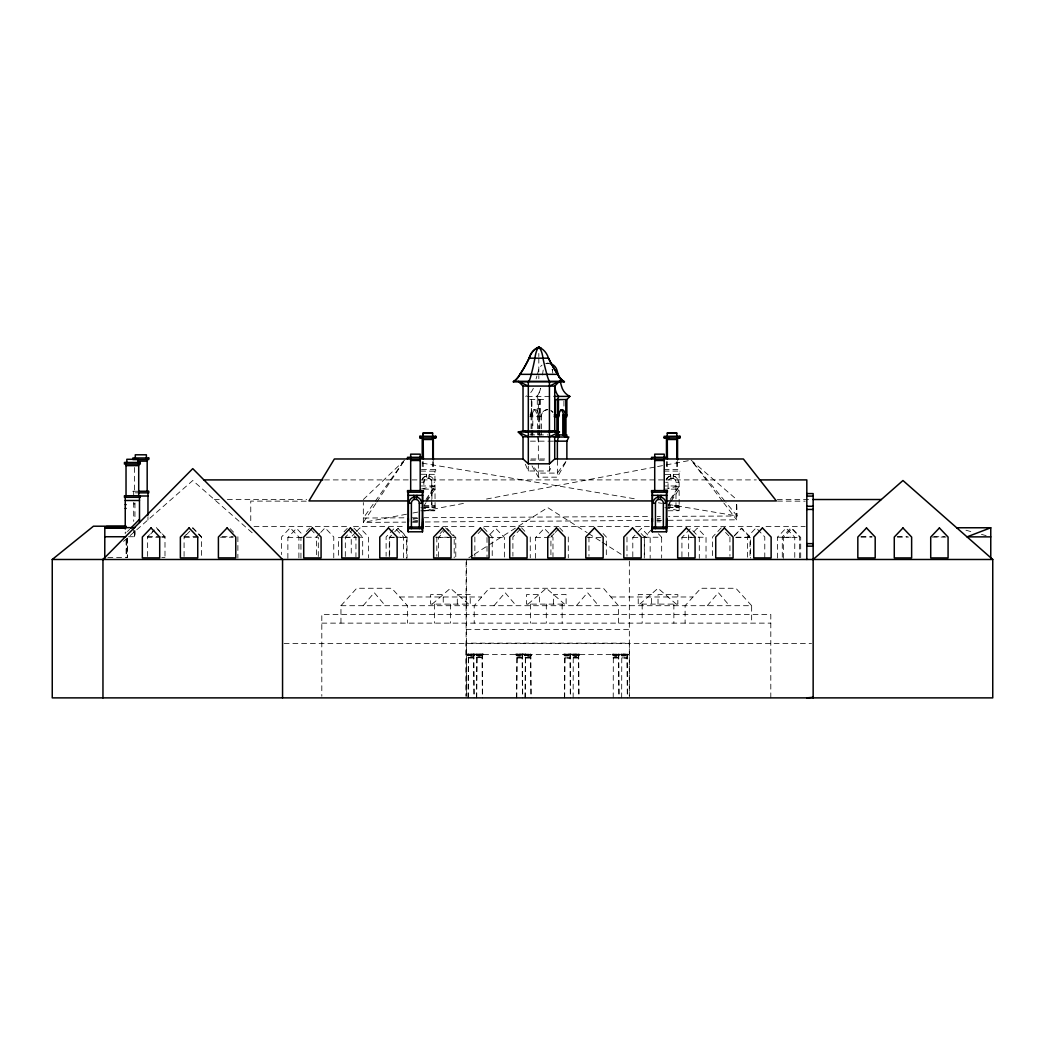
<?xml version="1.0" encoding="UTF-8"?>
<svg xmlns="http://www.w3.org/2000/svg" width="1045" height="1045" viewBox="0 0 1045 1045"><rect width="100%" height="100%" fill="white"/><g stroke="black" fill="none" stroke-linecap="round" stroke-linejoin="round"><path stroke-width="0.75" stroke-dasharray="5 3.75" d="M531.709 414.983L531.787 399.569L531.787 414.983M467.99 697.877L468.395 654.013M468.291 697.877L468.656 654.013M476.442 697.877L476.847 654.013M476.742 697.877L477.108 654.013M516.517 697.877L516.922 654.013M516.818 697.877L517.184 654.013M524.969 697.877L525.374 654.013M525.269 697.877L525.635 654.013M564.391 697.877L564.796 654.013M564.692 697.877L565.045 654.013M573.143 697.877L573.248 654.013M613.219 697.877L613.324 654.013M621.67 697.877L621.775 654.013M429.208 474.26L428.803 478.362L427.784 478.218A3.958 3.958 0 0 0 423.813 482.189L423.996 488.616M670.433 474.365L670.994 478.453L673.045 478.453L673.45 474.26M473.842 655.724C460.179 653.595 474.913 659.604 474.691 654.066M530.821 655.724C517.17 653.595 531.892 659.604 531.67 654.066M431.925 507.635L431.925 482.281A3.958 3.958 0 0 0 428.986 478.453L429.547 474.365M673.045 478.453L673.607 474.365M542.486 374.985L543.165 370.204A9.536 4.768 90 0 1 543.322 369.225A9.536 4.768 -90 0 0 543.191 370.204M531.774 654.405L524.394 654.405M579.635 654.405L572.137 653.922L573.209 655.724M619.724 654.405L612.344 654.405M628.176 654.405L620.678 653.922L620.795 654.954L628.176 654.954L628.071 654.066M570.256 658.154L564.391 657.788L570.439 658.01M627.235 658.154L621.383 657.788L627.431 658.01M473.855 655.855L474.691 654.523L467.507 654.523L468.369 655.92M482.346 655.829L483.143 654.523L475.958 654.523C476.768 657.044 483.482 657.527 483.143 654.066M522.395 655.855L523.218 654.523L516.047 654.523C518.856 658.99 528.744 653.752 516.909 655.92M530.847 655.855L531.67 654.523L524.499 654.523L525.348 655.894M570.23 655.92L571.092 654.523L563.908 654.523L564.77 655.92L570.387 655.777L564.666 655.711L563.908 654.066M578.708 655.855L579.544 654.523L572.36 654.523C573.169 657.044 579.857 657.527 579.544 654.066M618.823 655.829L619.62 654.523L612.448 654.523C613.258 657.044 619.933 657.514 619.62 654.066M627.248 655.855L628.071 654.523L620.9 654.523L621.762 655.92L627.379 655.777L621.644 655.711L620.9 654.066M628.071 654.954L627.222 655.724M536.085 378.891L536.908 375.991M537.326 374.541L538.554 370.204A9.536 9.536 0 0 1 541.989 365.175M476.807 657.579L482.32 657.605M516.883 657.579L522.578 657.645M573.209 657.579L578.891 657.645M618.901 655.724L613.193 655.711L612.448 654.066M525.374 464.32L528.313 470.995L549.435 470.995L551.786 465.652M532.009 465.848L538.345 477.173L557.364 477.173L566.077 461.59M426.203 501.143L434.916 485.977L420.652 489.138L435.099 489.138M668.852 503.912L671.23 499.771M672.026 498.387L679.145 485.977L664.894 485.977M424.218 505.388L425.994 502.684M426.896 501.326L434.916 489.138M668.46 505.388L670.237 502.684M671.125 501.326L679.145 489.138L664.894 489.138M425.994 499.445L434.916 485.977M670.237 499.445L679.145 485.977L668.055 488.433M375.873 503.468L363.333 522.409L405.721 522.121M376.775 502.109L403.644 461.524M403.605 461.498L363.333 518.033L405.773 517.797M565.92 461.472L557.364 473.098L538.345 473.098L533.59 466.645M363.151 605.708L374.241 592.633L385.331 605.708M494.011 605.708L505.101 592.633L516.204 605.708M576.409 605.708L587.512 592.633L598.602 605.708M707.282 605.708L718.372 592.633L729.462 605.708M340.957 623.134L340.957 605.708L356.711 588.27L391.77 588.27L407.511 605.708L407.511 623.134M147.632 556.462L147.632 536.738L154.137 529.906M154.137 530.377L147.632 537.208L160.251 537.208M184.077 556.462L184.077 536.738L186.245 534.452M287.871 558.357L287.871 537.496L296.558 528.391L301.979 534.086M306.368 531.539L309.62 528.117M319.652 533.551L316.4 536.973L316.4 556.227M320.737 532.414L325.073 527.856L333.76 536.973L333.76 557.834M344.001 531.8L347.267 528.391M345.32 556.528L345.32 537.234L352.91 529.253M355.6 532.414L351.251 536.973L351.251 556.227M356.685 531.278L359.937 527.856L368.624 536.973L368.624 557.834M389.289 556.763L389.289 537.496L394.03 532.676M394.71 531.8L398.367 528.117L407.054 537.234L407.054 558.095M440.089 533.551L444.425 528.992M438.417 556.763L438.417 537.496L444.922 530.664M478.114 533.551L482.463 528.992M490.262 534.086L495.696 528.391L504.369 537.496L504.369 558.357M520.488 528.992L512.899 536.973L512.899 556.227M535.602 558.357L535.602 537.496L544.288 528.391L552.975 537.496L552.975 556.763M554.177 533.551L550.924 536.973L550.924 556.227M555.261 532.414L558.526 528.992M632.8 556.763L632.8 537.496L637.136 532.937M638.221 531.8L641.486 528.391L650.16 537.496L650.16 558.357M644.295 558.095L644.295 537.234L652.968 528.117M681.928 556.763L681.928 537.496L690.601 528.391L699.288 537.496L699.288 558.357M694.089 531.539L697.342 528.117L706.028 537.234L706.028 558.095M721.246 527.856L712.559 536.973L712.559 557.834M734.805 535.223L741.31 528.391L749.996 537.496L749.996 558.357M734.112 536.098L741.715 528.117L750.401 537.234L750.401 558.095M777.402 558.095L777.402 537.234L786.088 528.117L794.762 537.234L794.762 558.095M783.345 558.357L783.345 537.496L792.032 528.391L800.705 537.496L800.705 558.357M127.438 531.552L129.632 529.332M363.333 499.523L404.546 460.179M123.584 541.336L192.763 480.517L254.64 534.935M432.212 604.115L450.434 588.27L468.656 604.115M528.078 604.115L546.3 588.27L564.535 604.115M639.801 604.115L658.023 588.27L676.246 604.115M468.826 557.756L472.915 555.156M474.273 554.294L547.724 507.583L587.172 532.663M476.716 655.711L482.398 655.711M468.082 657.671L474.038 657.645M476.533 657.671L482.568 657.671M525.073 657.671L531.03 657.645M522.435 658.063L516.687 658.01M578.76 658.063L573.013 658.01M406.518 514.218L363.333 522.409L363.333 502.58M412.919 513.004L417.713 512.089M424.113 510.874L465.691 502.985M486.474 499.04L655.986 466.854M657.592 466.553L689.569 460.479M675.984 507.635L675.984 482.189A3.958 3.958 0 0 0 672.026 478.218L670.994 478.453L670.59 474.26M522.369 655.724L523.218 654.066M570.243 655.724L571.315 653.922L563.817 654.405M578.695 655.724L573.222 655.92M473.973 658.023L468.16 658.01M530.951 658.023L525.139 658.01M420.835 510.809L435.099 510.705L434.916 471.086M668.055 510.783L679.145 510.705L679.145 471.086M412.239 522.069L418.771 522.03M425.289 521.977L650.251 520.423M656.769 520.384L661.655 520.345M668.186 520.305L736.647 519.822L736.647 502.658L737.117 515.995L668.565 516.374M412.305 517.771L417.203 517.745M423.734 517.706L650.604 516.465M657.135 516.426L660.401 516.413M527.294 396.395L552.505 396.395M529.906 399.569L547.044 399.569M530.416 416.694L530.416 414.983A6.531 3.239 -90 0 1 533.59 409.666L535.471 409.666A6.531 3.239 -90 0 1 538.645 414.983M529.906 414.983L532.819 414.983L532.819 428.79M533.59 409.666A6.531 3.239 -90 0 1 536.777 414.983L541.519 414.983A6.44 6.44 0 0 1 547.854 409.666M529.763 416.694L531.095 416.694M541.519 416.694L536.777 416.694L536.777 414.983M529.763 434.916L547.854 434.916M530.429 441.16L555.783 441.16M530.951 458.977L546.796 458.977M530.429 460.179L547.854 460.179M421.448 469.505L435.883 469.61L435.883 471.19L419.855 471.086M664.097 469.61L679.942 469.505L679.942 471.19M664.097 471.086L679.942 471.086M420.652 474.26L435.099 474.365M664.894 474.365L679.145 474.365M324.486 479.903L420.626 479.903M422.245 479.903L665.051 479.903M666.684 479.903L756.306 479.903M421.501 482.189L423.996 482.281A3.958 3.958 0 0 1 426.935 478.453L426.373 474.365L426.752 478.362L428.986 478.453M427.784 478.218A3.958 3.958 0 0 1 431.742 482.189L434.354 482.281M665.626 482.281L668.055 482.281M675.984 482.281L678.414 482.281A6.388 6.388 0 0 0 673.672 476.115L673.372 476.076M420.652 485.977L435.099 485.977M137.666 491.241L132.911 491.241L132.911 492.835L137.666 492.835M214.382 499.523L219.241 499.523M227.34 499.523L306.668 499.523M777.284 499.523L811.429 499.523M306.198 501.182L250.761 501.091L250.761 523.284M777.467 501.091L805.186 501.182M133.695 503.925L134.949 503.925M423.813 505.95L434.916 505.95M423.996 506.054L435.099 506.054M423.826 507.543L434.916 507.543M668.055 507.543L679.145 507.543M423.996 507.635L435.099 507.635M668.055 507.635L679.145 507.635M423.956 510.705L434.916 510.705M413.141 518.647L417.895 518.647M657.187 518.647L660.349 518.647M254.013 526.445L346.966 526.445M353.484 526.445L405.669 526.445M425.237 526.445L477.421 526.445M483.94 526.445L629.077 526.445M635.595 526.445L650.277 526.445M668.212 526.445L759.532 526.445M766.05 526.445L805.186 526.445M126.158 532.192L125.243 532.192L125.243 533.773M128.535 536.738L134.988 536.738L134.988 530.664M147.632 536.738L160.251 536.738M161.831 536.738L164.992 536.738L164.992 558.069M184.077 536.738L198.289 536.738M222.102 536.738L233.153 536.738M860.975 536.738L872.026 536.738M897.159 536.738L907.295 536.738M933.877 536.738L944.928 536.738M860.975 537.065L872.026 537.065M897.433 537.065L908.484 537.065M932.297 537.065L946.509 537.065M161.831 537.208L164.992 537.208L156.306 528.091M198.289 537.208L184.077 537.208L192.763 528.091L201.437 537.208M220.521 537.208L233.153 537.208M345.32 537.234L356.371 537.234M357.939 537.234L362.68 537.234L362.68 558.095M394.422 537.234L389.68 537.234L389.68 556.528M396.003 537.234L407.054 537.234M435.634 537.234L448.266 537.234M644.295 537.234L661.655 537.234L661.655 558.095M688.655 537.234L691.816 537.234M698.125 537.234L706.028 537.234M736.189 537.234L750.401 537.234M777.402 537.234L794.762 537.234M287.871 537.496L305.231 537.496M343.322 537.496L338.58 537.496L338.58 558.357M344.889 537.496L355.94 537.496L355.94 556.763M389.289 537.496L394.03 537.496M400.339 537.496L406.649 537.496L406.649 558.357M438.417 537.496L451.048 537.496M452.616 537.496L455.777 537.496L455.777 558.357M488.59 537.496L504.369 537.496M535.602 537.496L552.975 537.496M587.355 537.496L601.567 537.496M632.8 537.496L650.16 537.496M681.928 537.496L696.127 537.496M735.784 537.496L749.996 537.496M783.345 537.496L800.705 537.496M107.857 557.599L127.333 557.599L127.333 538.345M161.831 557.599L164.992 557.599M399.647 596.982L481.68 596.982M610.933 596.982L692.966 596.982M340.957 605.708L751.655 605.708L751.655 623.134M321.808 623.134L770.805 623.134M466.109 629.521L629.338 629.521M284.122 643.472L811.521 643.472M467.285 654.157L474.913 654.157M475.736 654.157L483.365 654.157M515.825 654.157L523.441 654.157M524.276 654.157L531.892 654.157M563.686 654.157L571.315 654.157M572.137 654.157L579.766 654.157M612.226 654.157L619.842 654.157M620.678 654.157L628.293 654.157M466.109 654.379L629.338 654.457M467.507 654.066L467.507 654.954L474.796 654.954L474.913 653.922L467.415 654.405M475.867 654.954L483.247 654.954L483.365 653.922L475.867 654.405M516.047 654.066L516.047 654.954L523.323 654.954L523.441 653.922L515.943 654.405M524.499 654.066L524.499 654.954L531.774 654.954M563.817 654.954L571.184 654.954L571.092 654.066M579.635 654.954L572.268 654.954L572.36 654.066M612.344 654.954L619.724 654.954M613.088 657.645L619.045 657.671M613.167 658.023L618.98 658.01M657.187 521.847L660.349 521.86M413.141 521.847L417.895 521.873M525.348 655.724L524.499 654.954M516.896 655.724L516.047 654.954M468.356 655.724L467.507 654.954M422.219 463.144L635.896 499.001M658.389 502.776L661.603 503.324M668.029 504.395L737.117 515.995L725.883 502.345M476.729 655.829L475.958 654.066M664.894 507.635L679.145 510.705M420.835 507.635L435.099 510.705M657.187 519.731L660.349 520.462M413.141 519.731L417.895 520.815M965.972 530.246L973.718 532.323M981.464 534.387L986.114 535.628M588.531 533.538L600.77 541.323M602.129 542.185L621.174 554.294M691.163 460.179L735.419 498.465M725.583 532.414L728.835 535.824M658.402 533.812L661.655 537.234M641.094 533.551L644.36 536.973L644.36 557.834M603.069 533.551L606.322 536.973L606.322 557.834M559.611 527.856L562.863 531.278M521.573 527.856L524.825 531.278M483.548 527.856L492.221 536.973L492.221 557.834M447.09 528.391L455.777 537.496M445.51 527.856L448.762 531.278M449.859 532.414L454.196 536.973L454.196 557.834M397.975 528.391L406.649 537.496M353.994 528.117L357.259 531.539M358.344 532.676L362.68 537.234M348.351 529.528L355.94 537.496M310.718 529.253L315.054 533.812M230.292 528.757L233.544 532.179M192.763 527.62L201.437 536.738L201.437 558.069M156.306 527.62L164.992 536.738M751.655 605.708L735.902 588.27L700.842 588.27L685.102 605.708L685.102 623.134M724.864 501.104L692.195 461.42L722.813 501.678M723.793 502.972L736.647 519.822M536.725 396.395A15.375 7.694 90 0 0 540.552 388.309A15.375 7.694 -90 0 1 536.725 396.395L538.345 399.569L538.345 416.694M537.47 437.006L538.345 441.16M552.335 370.204A9.536 4.768 90 0 0 552.178 369.225A9.536 4.768 -90 0 1 552.374 370.204L553.053 374.985M627.196 654.013L627.601 697.877M618.745 654.013L619.149 697.877M578.669 654.013L579.074 697.877M570.217 654.013L570.622 697.877M530.795 654.013L531.2 697.877M522.343 654.013L522.748 697.877M482.267 654.013L482.672 697.877M473.816 654.013L474.221 697.877M626.935 654.013L627.3 697.877M618.483 654.013L618.849 697.877M578.408 654.013L578.773 697.877M569.956 654.013L570.322 697.877M530.533 654.013L530.899 697.877M522.082 654.013L522.448 697.877M482.006 654.013L482.372 697.877M473.555 654.013L473.921 697.877M799.647 557.834L799.647 536.973L790.974 527.856L782.287 536.973L782.287 557.834M770.805 697.877L770.805 614.421L321.808 614.421L321.808 696.27M764.783 557.834L764.783 536.973L756.11 527.856L747.423 536.973L747.423 557.834M729.932 536.973L729.932 556.227M688.655 534.909L688.655 556.489M677.565 461.59L677.565 469.505M676.768 461.681L676.768 469.61M673.868 604.115L673.868 623.134M668.055 488.616L668.055 482.189A3.958 3.958 0 0 1 672.026 478.218M667.272 461.681L667.272 469.61M666.475 461.59L666.475 469.505M658.023 604.115L658.023 594.605L677.839 594.605L677.839 604.115L638.221 604.115L638.221 594.605L651.492 594.605L651.492 604.115M642.179 604.115L642.179 623.134M629.338 561.113L629.338 696.244L629.338 643.158L466.109 643.158L466.109 696.27L466.109 561.113M626.987 536.973L626.987 556.227M618.405 623.134L618.405 605.708L603.448 588.27L489.164 588.27L474.208 605.708L474.208 623.134M588.962 536.973L588.962 556.227M568.284 536.973L568.284 557.834M563.921 401.11L563.921 407.276M562.158 604.115L562.158 623.134M557.364 460.322L557.364 477.173M553.432 604.115L553.432 594.605L566.116 594.605L566.116 604.115L526.497 604.115L526.497 594.605L539.507 594.605L539.507 604.115M549.435 466.109L549.435 470.995M546.3 604.115L546.3 623.134M541.519 428.842L541.519 414.983A6.139 6.139 0 0 1 547.593 409.666M541.519 430.318L541.519 434.916M540.513 399.569L540.513 414.983M539.938 414.983L539.925 429.142M539.938 430.71L539.925 435.425M539.599 399.569L539.586 414.983M539.155 399.569L539.181 428.79M539.011 430.318L539.181 434.916M538.815 353.432L538.828 356.58M538.815 358.161L538.828 378.656M538.802 416.694L538.802 428.842M538.802 430.37L538.802 434.916M538.345 437.006L538.345 477.173M537.443 414.983L537.457 428.842M537.457 430.37L537.443 434.916M537.274 399.569L537.274 414.983M532.819 430.318L532.819 434.916M532.036 414.983L532.036 429.142M532.036 430.71L532.036 435.425M531.33 399.569L531.33 414.983M531.095 414.983L531.095 428.842M531.095 430.37L531.095 434.916M530.455 604.115L530.455 623.134M530.259 536.973L530.259 557.834M528.313 466.109L528.313 470.995M487.009 537.496L487.009 556.763M474.861 536.973L474.861 556.227M466.37 559.48L466.37 696.244M457.305 604.115L457.305 594.605L470.237 594.605L470.237 604.115L430.631 604.115L430.631 594.605L443.237 594.605L443.237 604.115M450.434 604.115L450.434 623.134M436.823 536.973L436.823 556.227M435.713 469.505L435.713 471.086M434.589 604.115L434.589 623.134M433.335 461.59L433.335 469.505M432.721 461.681L432.721 469.61M431.742 482.189L431.742 507.543M423.212 461.681L423.212 469.61M422.232 461.59L422.232 469.505M403.488 557.834L403.488 536.973L394.801 527.856L386.114 536.973L386.114 556.227M318.307 556.528L318.307 537.234L300.947 537.234L300.947 558.095M298.896 557.834L298.896 536.973L290.21 527.856L281.536 536.973L281.536 554.621M237.881 536.738L237.881 558.069M147.959 516.739L147.959 519.901M134.949 502.893L134.949 519.77M134.727 530.664L134.792 536.738M134.491 467.481L134.491 491.241M134.465 532.179L134.465 536.738M133.695 491.241L133.695 495.996M133.695 502.345L133.695 521.351M133.695 529.279L133.695 532.454M127.268 538.345L127.268 557.599M126.667 539.952L126.667 557.599M126.471 539.952L126.471 557.599M126.34 539.952L126.34 557.599M126.145 539.952L126.145 557.599M550.741 410.345A6.44 6.44 0 0 1 553.014 412.252M551.629 411.181A6.139 6.139 0 0 1 552.609 412.266M532.284 414.983A6.531 3.239 -90 0 1 535.471 409.666M666.579 479.015A6.335 6.335 0 0 1 670.433 476.063L670.759 476.024A6.44 6.44 0 0 0 666.135 480.086M673.176 475.945A6.335 6.335 0 0 1 678.401 482.189M666.135 479.42A5.813 5.813 0 0 1 670.668 476.076M422.35 479.015A6.335 6.335 0 0 1 426.19 476.063L426.53 476.024A6.44 6.44 0 0 0 421.893 480.086M428.933 475.945A6.335 6.335 0 0 1 434.158 482.189M421.827 480.112A5.813 5.813 0 0 1 426.608 476.076M533.329 388.309A15.375 15.375 0 0 1 530.259 393.064M526.693 395.872A15.375 15.375 0 0 1 525.674 396.395M545.712 363.477A9.536 9.536 0 0 1 548.729 363.307M546.248 363.751A9.536 4.768 90 0 1 548.756 363.477A9.536 4.768 -90 0 0 546.274 363.751M679.145 505.95L668.055 505.95L679.145 506.054"/><path stroke-width="1.5" d="M422.65 492.182L422.48 531.8L408.229 531.8L408.386 518.647M408.229 528.626L422.48 528.626L422.65 518.647M666.684 518.647L666.527 531.8L652.263 531.8L652.433 518.647M422.48 528.626L422.65 521.912M419.319 528.626L419.319 503.272A3.958 3.958 0 0 0 416.38 499.445L416.942 495.356M663.353 528.626L663.353 503.272A3.958 3.958 0 0 0 660.414 499.445L660.976 495.356M558.396 437.006L557.364 441.16L557.364 458.729M566.873 458.598L566.873 441.16L568.846 437.006L554.19 437.006M528.6 381.804L528.875 381.32A21.984 8.138 -90 0 0 531.265 374.345A126.693 46.881 90 0 0 534.935 358.174A17.256 6.388 90 0 1 538.815 347.123L541.036 348.22M564.613 416.694L566.873 416.694L566.873 399.569L569.838 396.395A15.375 15.375 0 0 1 561.492 386.141L559.859 380.341M130.73 528.221L139.494 519.339M102.959 697.877L102.959 559.48L192.763 468.63L282.555 559.48L282.555 697.877M554.725 432.029L554.725 386.075L559.467 381.32L549.435 386.075M554.725 436.784L559.467 432.029L554.725 430.971L523.022 430.971L518.268 432.029L523.022 436.784L554.725 436.784L554.725 458.977L549.435 463.81L528.313 463.81L523.022 458.977L334.374 458.977L308.954 500.934L408.308 500.934M102.959 559.48L105.401 557.338M813.154 559.48L902.958 480.517L992.75 559.48L992.75 697.877L52.25 697.877L52.25 559.48L93.449 526.21L126.105 526.21M513.461 381.804L514.127 381.32A21.984 20.195 -90 0 0 520.083 374.345A126.693 116.374 -90 0 0 529.175 358.174A17.256 15.845 90 0 1 538.815 347.123L540.5 347.933M513.84 381.32L513.173 381.804L564.457 381.804L563.778 381.32A21.984 20.417 -90 0 1 557.756 374.345A126.693 117.693 -90 0 1 548.56 358.174L529.057 358.174A126.693 117.693 90 0 1 519.861 374.345A21.984 20.417 -90 0 1 513.84 381.32L563.778 381.32M549.435 436.784L559.467 432.029L518.268 432.029L528.313 436.784M990.764 557.743L990.764 527.764L967.043 536.869L990.764 536.869M549.435 432.029L554.725 430.971M411.39 528.626L411.39 503.272A3.958 3.958 0 0 1 414.329 499.445L416.38 499.445M655.437 528.626L655.437 503.272A3.958 3.958 0 0 1 658.363 499.445L660.414 499.445M806.818 697.877L813.154 697.289M519.861 374.345L557.756 374.345M528.313 386.075L518.268 381.32L523.022 386.075L554.725 386.075M554.085 396.395L569.852 396.395M566.873 399.569L555.195 399.569L555.195 414.983M554.19 414.983L558.931 414.983A6.531 3.239 -90 0 1 562.119 409.666A6.531 3.239 -90 0 1 565.293 414.983L565.293 416.694M566.873 414.983L562.889 414.983L562.889 434.916M554.19 416.694L558.931 416.694L558.931 414.983M432.721 433.152L423.212 433.152L423.212 436.327M667.272 433.152L676.768 433.152M423.029 437.816L419.855 437.816L419.855 436.235L435.883 436.327L435.883 437.907L420.038 437.907L420.038 436.327M432.539 437.816L435.713 437.816L435.713 436.235M664.097 437.816L668.852 437.816M676.768 437.816L679.942 437.816M423.212 439.501L432.721 439.501M667.272 439.501L676.768 439.501M554.19 441.16L566.873 441.16M423.356 457.318L407.511 457.318L407.511 458.912M667.402 457.318L651.558 457.318L651.558 458.912M554.725 458.977L743.374 458.977L776.37 500.934L665.626 500.934M410.685 460.492L420.195 460.492M654.719 460.492L664.228 460.492M137.666 461.132L147.175 461.132M126.027 465.626L138.711 465.626M203.893 479.903L322.853 479.903M759.558 479.903L806.818 479.903L806.818 559.48M138.449 491.241L148.756 491.241L148.756 492.835L138.449 492.835M806.818 493.593L813.154 493.593L813.154 697.877M408.229 495.356L422.65 495.356M652.263 495.356L666.684 495.356M140.043 495.996L147.959 495.996M806.818 496.101L813.154 496.101M813.049 499.523L881.327 499.523M125.243 500.49L139.494 500.49M421.331 500.934L652.589 500.934M411.39 503.272L408.961 503.272A6.44 6.44 0 0 1 414.003 497.067L416.707 497.067A6.518 6.518 0 0 1 421.749 503.272L419.319 503.272M655.437 503.272L653.007 503.272A6.44 6.44 0 0 1 658.036 497.067L660.74 497.067A6.518 6.518 0 0 1 665.783 503.272L663.353 503.272M125.243 504.591L126.158 504.591M806.818 506.263L813.154 506.263M125.243 508.419L126.158 508.419M806.818 509.437L813.154 509.437M106.381 526.497L125.857 526.497M408.229 527.046L422.48 527.046M652.263 527.046L666.527 527.046M134.857 527.634L104.813 527.634L104.761 557.899M956.684 527.764L990.764 527.764M104.761 527.921L125.857 527.921M652.263 528.626L666.527 528.626L666.684 492.182M104.813 536.738L125.661 536.738M806.818 543.635L813.154 543.635M806.818 546.143L813.154 546.143M52.25 559.48L992.75 559.48M528.313 432.029L523.022 430.971L523.022 386.075M564.169 381.804L563.503 381.32A21.984 20.195 -90 0 1 557.547 374.345A126.693 116.374 90 0 1 548.455 358.174A17.256 15.845 -90 0 0 538.815 347.123A17.256 16.028 -90 0 0 529.057 358.174M537.875 348.22A17.256 6.819 -90 0 1 538.815 347.123A17.256 6.819 -90 0 1 542.969 358.174A126.693 50.082 -90 0 0 546.875 374.345A21.984 8.687 -90 0 0 549.435 381.32L549.722 381.804M559.036 377.441L556.985 370.204A9.536 9.536 0 0 0 549.814 363.477M657.814 495.356L658.363 499.445M413.768 495.356L414.329 499.445M677.565 437.816L677.565 459.996M676.768 436.327L676.768 433.061L667.272 433.061L667.272 436.327M676.768 437.907L676.768 458.507M667.272 437.907L667.402 458.912M666.475 437.816L666.475 458.415M666.527 492.182L666.527 531.8M664.228 457.318L664.228 454.157L654.719 454.157L654.719 490.601M664.228 458.912L664.228 490.601M652.433 492.182L652.433 521.821M652.263 492.182L652.263 531.8M566.873 437.006L566.873 434.916L556.907 434.916L556.907 416.694M565.802 399.569L565.802 414.983M565.959 416.694L565.959 434.916M565.293 434.916L565.293 437.006M564.613 414.983L564.613 437.006M563.673 414.983L563.673 435.425M558.931 434.916L558.931 437.006M558.435 399.569L558.435 414.983M558.252 416.694L558.252 434.916M557.364 416.694L557.364 399.569L558.814 396.395A15.375 7.694 90 0 1 554.634 386.141M557.364 434.916L557.364 437.006M549.435 381.32L549.435 463.81M528.313 381.32L528.313 463.81M523.022 436.784L523.022 458.977M433.335 437.816L433.335 459.996M432.721 436.327L432.539 433.061L423.029 433.061L423.029 436.235M432.721 437.907L432.721 458.507M423.212 437.907L423.356 458.912M422.48 492.182L422.48 531.8M422.232 437.816L422.232 458.415M420.195 457.318L420.195 454.157L410.685 454.157L410.685 490.601M420.195 458.912L420.195 490.601M408.386 492.182L408.386 521.821M408.229 492.182L408.229 531.8M147.959 491.241L147.959 515.146M147.175 459.552L147.175 491.241M146.378 457.971L146.378 454.797L135.288 454.797L135.288 457.971M139.494 497.329L139.494 522.513M138.711 462.465L138.711 495.735M137.914 462.465L137.914 459.291L126.824 459.291L126.824 462.465M126.027 462.465L126.027 495.735M125.243 497.329L125.243 529.018M560.982 409.836A6.531 3.239 -90 0 1 563.425 414.983M538.815 347.123A17.256 6.388 -90 0 1 539.703 348.22M151.029 527.921L142.342 537.025L142.342 557.886L159.702 557.886L159.702 537.025L151.029 527.921M189.054 527.921L180.367 537.025L180.367 557.886L197.74 557.886L197.74 537.025L189.054 527.921M227.092 527.921L218.405 537.025L218.405 557.886L235.765 557.886L235.765 537.025L227.092 527.921M312.403 527.947L303.716 537.065L303.716 557.925L321.076 557.925L321.076 537.065L312.403 527.947M350.428 527.947L341.754 537.065L341.754 557.925L359.114 557.925L359.114 537.065L350.428 527.947M388.466 527.947L379.779 537.065L379.779 557.925L397.152 557.925L397.152 537.065L388.466 527.947M442.348 527.947L433.662 537.065L433.662 557.925L451.022 557.925L451.022 537.065L442.348 527.947M480.373 527.947L471.687 537.065L471.687 557.925L489.06 557.925L489.06 537.065L480.373 527.947M518.411 527.947L509.725 537.065L509.725 557.925L527.085 557.925L527.085 537.065L518.411 527.947M556.436 527.947L547.75 537.065L547.75 557.925L565.123 557.925L565.123 537.065L556.436 527.947M594.474 527.947L585.788 537.065L585.788 557.925L603.148 557.925L603.148 537.065L594.474 527.947M632.499 527.947L623.826 537.065L623.826 557.925L641.186 557.925L641.186 537.065L632.499 527.947M686.382 527.947L677.696 537.065L677.696 557.925L695.069 557.925L695.069 537.065L686.382 527.947M724.407 527.947L715.734 537.065L715.734 557.925L733.094 557.925L733.094 537.065L724.407 527.947M762.445 527.947L753.758 537.065L753.758 557.925L771.132 557.925L771.132 537.065L762.445 527.947M866.501 527.947L857.827 537.065L857.827 557.925L875.187 557.925L875.187 537.065L866.501 527.947M902.958 527.947L894.272 537.065L894.272 557.925L911.632 557.925L911.632 537.065L902.958 527.947M939.403 527.947L930.716 537.065L930.716 557.925L948.076 557.925L948.076 537.065L939.403 527.947M679.942 436.235L664.097 436.327L664.097 437.907L679.942 437.907L679.942 436.235M148.756 457.971L132.911 457.971L132.911 459.552L148.756 459.552L148.756 457.971M140.291 462.465L124.446 462.465L124.446 464.045L140.291 464.045L140.291 462.465M423.356 490.601L407.511 490.601L407.511 492.182L423.356 492.182L423.356 490.601M667.402 490.601L651.558 490.601L651.558 492.182L667.402 492.182L667.402 490.601M140.291 495.735L124.446 495.735L124.446 497.329L140.291 497.329L140.291 495.735"/></g></svg>
